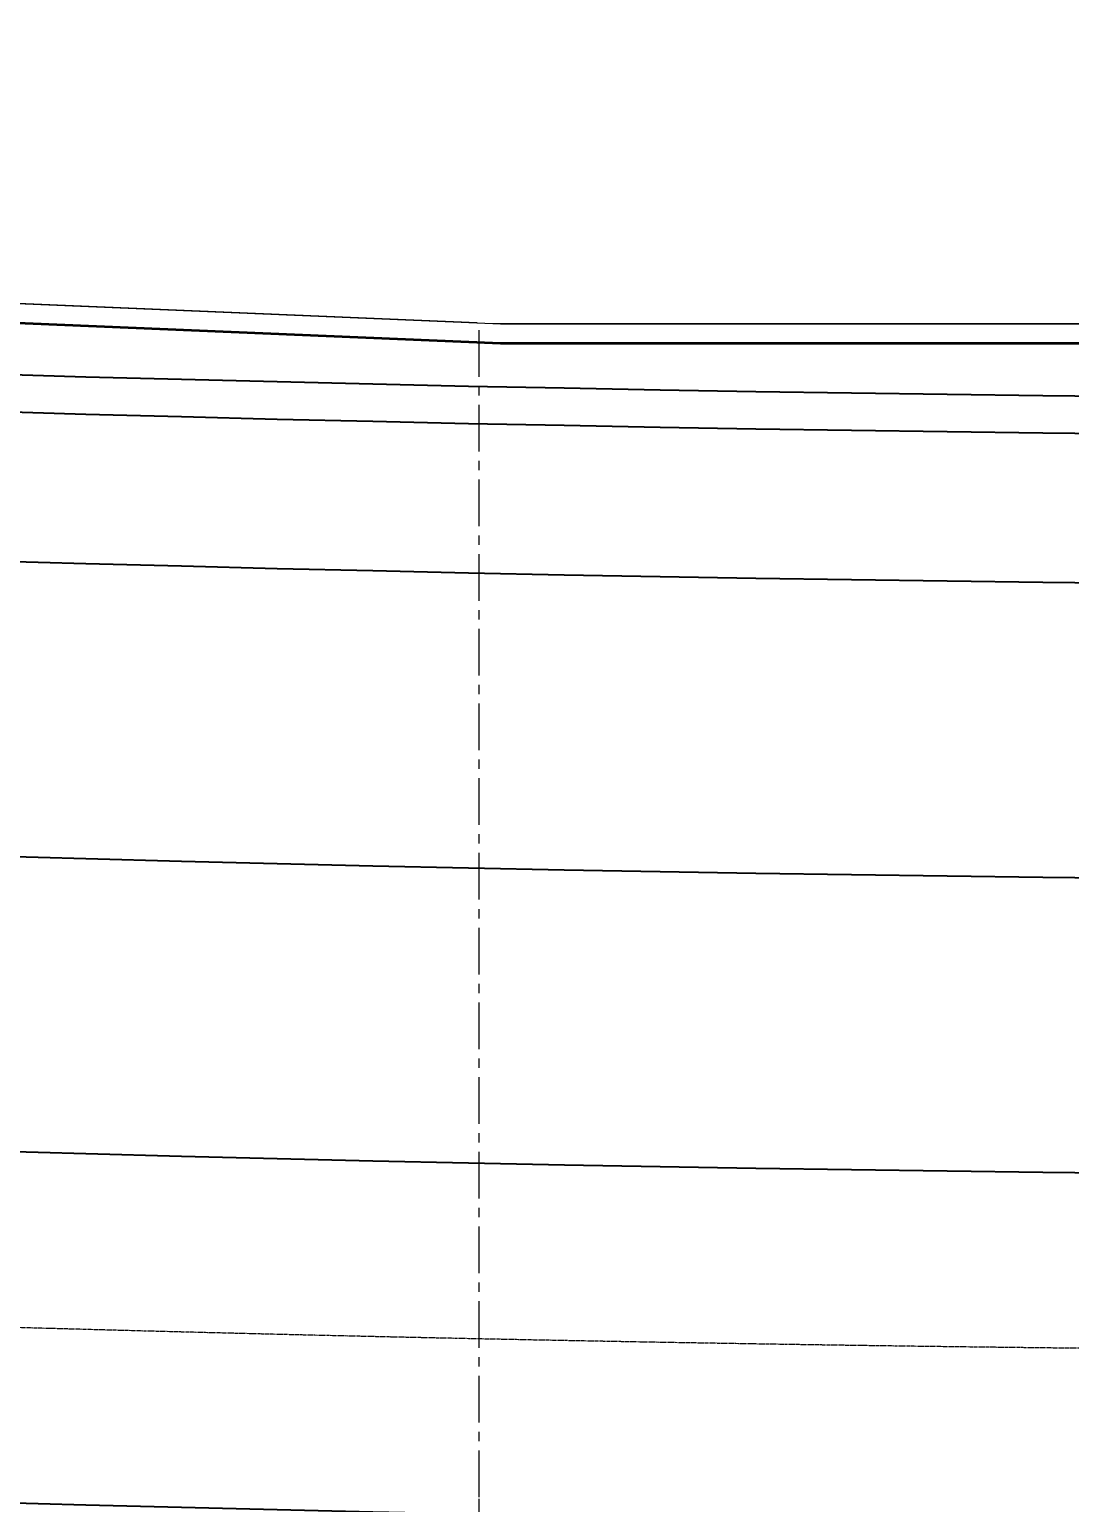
# Model space of a CAD drawing. Header units: millimetres. Extents: x 0 to 285450075, y -3000605 to 8125189010.
# Drawn here: x 6830529 to 6844456, y -999226 to -979499 of the extents above; entities that cross this region are included whole.
import ezdxf
from ezdxf import colors
from ezdxf.entities.mleader import LeaderData, LeaderLine
from ezdxf.math import Vec2, Vec3

# ---------------------------------------------------------------- set-up
doc = ezdxf.new("R2010")
doc.units = ezdxf.units.MM
doc.set_wipeout_variables(frame=1)
for name, pattern in [('CENTER', [50.8, 31.75, -6.35, 6.35, -6.35]), ('невидимая', [9.525, 6.35, -3.175]), ('осевая', [2, 1.25, -0.25, 0.25, -0.25])]:
    doc.linetypes.add(name, pattern=pattern)
for name, color, linetype, lineweight in [('1-Бетон', 106, 'Continuous', 35), ('1-Оси', 1, 'CENTER', 20), ('ИС_Выноски', 3, 'Continuous', 18), ('ИС_Ось', 3, 'осевая', 18)]:
    doc.layers.add(name, color=color, linetype=linetype, lineweight=lineweight)
doc.layers.add('_Defpoints', color=8, linetype='Continuous', plot=False)
doc.layers.add('Оси_Невидимые', color=5, linetype='Continuous', plot=False)
doc.layers.add('ИС_Невидимая', color=4, linetype='невидимая')
doc.layers.add('Штриховая', color=7, linetype='Continuous')
doc.styles.add('0', font='isocpeur.ttf', dxfattribs={"width": 0.8, "oblique": 15})
doc.styles.add('ISOCPEUR', font='isocpeur.ttf', dxfattribs={"width": 0.8, "oblique": 15, "height": 2.5})
doc.dimstyles.new('М25', dxfattribs={"dimscale": 25, "dimtxt": 2.5, "dimasz": 2, "dimexe": 1, "dimexo": 1, "dimgap": 1, "dimtad": 1, "dimdec": 0, "dimtxsty": '0', "dimblk1": 'OBLIQUE', "dimblk2": 'OBLIQUE', "dimsah": 1, "dimcen": 2.5, "dimdle": 1, "dimclrd": 256, "dimclre": 256, "dimclrt": 256, "dimaunit": 1, "dimadec": 0, "dimazin": 0, "dimtfac": 0.75, "dimtdec": 0, "dimtmove": 1, "dimatfit": 2, "dimldrblk": 'OBLIQUE', "dimfxl": 1, "dimtolj": 1, "dimtzin": 0, "dimlwd": -1, "dimlwe": -1, "dimarcsym": 0})

# ---------------------------------------------------------------- blocks, each defined once
blk = doc.blocks.new('_None')
blk = doc.blocks.new('*U1423')
at = {"layer": 'ИС_Невидимая', "ltscale": 20}
blk.add_lwpolyline([(-0.2, -0.2), (0.2, -0.2), (0.2, 0.2), (-0.2, 0.2), (-0.2, -0.2)], dxfattribs=at)
at = {"layer": 'ИС_Ось', "ltscale": 50}
for points in [[(0, -0.25), (0, 0.25)], [(-0.25, 0), (0.25, 0)]]:
    blk.add_lwpolyline(points, dxfattribs=at)
blk = doc.blocks.new('*U1424')
at = {"color": 0, "linetype": 'ByBlock', "lineweight": -2, "transparency": 16777216}
for p in [(0, 0), (1.2, 0), (2.4, 0), (3.6, 0), (0, -1.5), (1.2, -1.5), (2.4, -1.5), (3.6, -1.5), (0, -3), (1.2, -3), (2.4, -3), (3.6, -3), (0, -4.5), (1.2, -4.5), (2.4, -4.5), (3.6, -4.5), (0, -6), (1.2, -6), (2.4, -6), (3.6, -6), (0, -7.5), (1.2, -7.5), (2.4, -7.5), (3.6, -7.5), (0, -9), (1.2, -9), (2.4, -9), (3.6, -9), (0, -10.5), (1.2, -10.5), (2.4, -10.5), (3.6, -10.5), (0, -12), (1.2, -12), (2.4, -12), (3.6, -12), (0, -13.5), (1.2, -13.5), (2.4, -13.5), (3.6, -13.5)]:
    blk.add_blockref('*U1423', p, dxfattribs=at)
blk = doc.blocks.new('св поле кальм пл')
at = {"layer": 'Штриховая'}
h = blk.add_hatch(dxfattribs=at)
h.set_pattern_fill('ANSI31', color=256, scale=0.03)
h.set_pattern_definition([(176.87772, (73.07847, -25.74427), (-0.00518798, -0.09510861), [])])
h.paths.add_polyline_path([(-2.37, -1.588), (-2.637, -1.29), (-2.339, -1.023), (-2.072, -1.321)])
h = blk.add_hatch(dxfattribs=at)
h.set_pattern_fill('ANSI31', color=256, scale=0.03)
h.set_pattern_definition([(176.87772, (77.2301, -23.63383), (-0.00518798, -0.09510861), [])])
h.paths.add_polyline_path([(-4.92, -5.486), (-5.187, -5.188), (-4.889, -4.921), (-4.622, -5.219)])
h = blk.add_hatch(dxfattribs=at)
h.set_pattern_fill('ANSI31', color=256, scale=0.03)
h.set_pattern_definition([(176.87772, (80.8965, -18.7351), (-0.00518798, -0.09510861), [])])
h.paths.add_polyline_path([(-10.188, -8.597), (-10.455, -8.299), (-10.157, -8.032), (-9.89, -8.33)])
at = {"layer": 'ИС_Невидимая', "ltscale": 0.1}
blk.add_lwpolyline([(-9.726, -11.809), (1.07, -2.13), (-2.001, 1.295), (-12.797, -8.384), (-9.726, -11.809)], dxfattribs=at)
at = {"layer": 'ИС_Ось', "color": 1, "ltscale": 500}
blk.add_line((0.467, -0.521), (-0.467, 0.521), dxfattribs=at)
blk.add_line((0.467, -0.521), (-0.467, 0.521), dxfattribs=at)
at = {"layer": 'ИС_Ось', "color": 1, "lineweight": 40, "ltscale": 2, "true_color": 0xff0000, "flags": 128}
blk.add_lwpolyline([(34.634, -46.806, 0.046583), (-64.636, 63.963, 0.046583)], format="xyb", dxfattribs=at)
at = {"layer": 'ИС_Ось', "color": 1, "ltscale": 500}
for points in [[(-0.075, -0.068), (-11.262, -10.097)], [(-4.328, -6.969), (-7.398, -3.544)]]:
    blk.add_lwpolyline(points, dxfattribs=at)
at = {"color": 1, "rotation": 131.8774809}
blk.add_blockref('*U1424', (-9.688, -11.103), dxfattribs=at)
blk = doc.blocks.new('б33 план')
at = {"layer": '1-Бетон'}
blk.add_lwpolyline([(1400, 700), (31600, 700), (31600, -700), (1400, -700)], close=True, dxfattribs=at)
blk.add_lwpolyline([(31600, 310), (33000, 310), (33000, -310), (31600, -310)], dxfattribs=at)
at = {"layer": 'ИС_Ось', "color": 3, "ltscale": 20}
for points in [[(32600, 310), (32600, -310)], [(0, 0), (33000, 0)]]:
    blk.add_lwpolyline(points, dxfattribs=at)
blk = doc.blocks.new('*U1595')
blk.add_blockref('б33 план', (-16500, 0))
blk = doc.blocks.new('*U1596')
at = {"layer": '_Defpoints', "color": 0, "linetype": 'ByBlock', "lineweight": -2, "transparency": 16777216}
for p in [(0, 13500), (0, 11250), (0, 9000), (0, 6750), (0, 4500), (0, 2250), (0, 0)]:
    blk.add_blockref('*U1595', p, dxfattribs=at)
blk = doc.blocks.new('*U1601')
at = {"rotation": 182.4098864728825}
blk.add_blockref('б33 план', (16485, 694), dxfattribs=at)
blk = doc.blocks.new('*U1602')
at = {"layer": '_Defpoints', "color": 0, "linetype": 'ByBlock', "lineweight": -2, "transparency": 16777216}
for p in [(0, 0), (0, -2252), (0, -4504), (0, -6756), (0, -9008), (0, -11260), (0, -13512)]:
    blk.add_blockref('*U1601', p, dxfattribs=at)
blk = doc.blocks.new('*U1381')
at = {"layer": 'ИС_Ось', "ltscale": 500}
blk.add_lwpolyline([(0, 500), (0, -1000)], dxfattribs=at)
blk = doc.blocks.new('*U1382')
at = {"color": 0, "linetype": 'ByBlock', "lineweight": -2, "transparency": 16777216}
for p in [(0, 0), (4200, 0), (8400, 0)]:
    blk.add_blockref('*U1381', p, dxfattribs=at)
blk = doc.blocks.new('*U1387')
at = {"layer": '1-Бетон'}
blk.add_circle((0, 0), 750, dxfattribs=at)
blk = doc.blocks.new('*U1388')
at = {"layer": '1-Бетон', "color": 0, "linetype": 'ByBlock', "lineweight": -2, "transparency": 16777216}
for p in [(0, 0), (4200, 0), (8400, 0)]:
    blk.add_blockref('*U1387', p, dxfattribs=at)
blk = doc.blocks.new('*U1385')
at = {"layer": 'ИС_Ось', "ltscale": 500}
blk.add_line((0, -725), (0, 725), dxfattribs=at)
blk = doc.blocks.new('*U1386')
at = {"layer": '1-Бетон', "color": 0, "linetype": 'ByBlock', "lineweight": -2, "transparency": 16777216}
for p in [(0, 0), (2250, 0), (4500, 0), (6750, 0), (9000, 0), (11250, 0), (13500, 0)]:
    blk.add_blockref('*U1385', p, dxfattribs=at)
blk = doc.blocks.new('_OBLIQUE')
at = {"color": 0, "linetype": 'ByBlock', "lineweight": -2}
blk.add_line((0.5, 0.5), (-0.5, -0.5), dxfattribs=at)
blk = doc.blocks.new('*D1610')
at = {"layer": '_Defpoints', "color": 2, "transparency": 16777216}
for p, q in [((6835772, -983913), (6837322, -983913)), ((6835797, -984126), (6835797, -983888)), ((6837297, -984126), (6837297, -983888))]:
    blk.add_line(p, q, dxfattribs=at)
at = {"layer": 'Defpoints', "color": 0, "transparency": 16777216}
for p in [(6837297, -983913), (6835797, -984151), (6837297, -984151)]:
    blk.add_point(p, dxfattribs=at)
at = {"layer": '_Defpoints', "color": 2, "transparency": 16777216, "xscale": 50, "yscale": 50, "zscale": 50, "rotation": 180}
blk.add_blockref('_OBLIQUE', (6835797, -983913), dxfattribs=at)
at = {"layer": '_Defpoints', "color": 2, "transparency": 16777216, "xscale": 50, "yscale": 50, "zscale": 50}
blk.add_blockref('_OBLIQUE', (6837297, -983913), dxfattribs=at)
at = {"layer": '_Defpoints', "color": 2, "transparency": 16777216, "insert": (6836547, -983857), "char_height": 62.5, "attachment_point": 5, "style": '0'}
blk.add_mtext('\\A1;1500', dxfattribs=at)
blk = doc.blocks.new('*D1613')
at = {"layer": '_Defpoints', "color": 2, "transparency": 16777216}
for p, q in [((6835673, -984126), (6835673, -984976)), ((6835772, -984151), (6835648, -984151)), ((6835772, -984951), (6835648, -984951))]:
    blk.add_line(p, q, dxfattribs=at)
at = {"layer": 'Defpoints', "color": 0, "transparency": 16777216}
for p in [(6835797, -984151), (6835673, -984951), (6835797, -984951)]:
    blk.add_point(p, dxfattribs=at)
at = {"layer": '_Defpoints', "color": 2, "transparency": 16777216, "xscale": 50, "yscale": 50, "zscale": 50}
for p, rotation in [((6835673, -984151), 90), ((6835673, -984951), 270)]:
    blk.add_blockref('_OBLIQUE', p, dxfattribs=dict(at, rotation=rotation))
at = {"layer": '_Defpoints', "color": 2, "transparency": 16777216, "insert": (6835617, -984551), "char_height": 62.5, "attachment_point": 5, "rotation": 90, "style": '0'}
blk.add_mtext('\\A1;800', dxfattribs=at)
blk = doc.blocks.new('мост план кальмиус')
at = {"layer": 'ИС_Выноски'}
ml = blk.add_multileader_mtext('Standard', dxfattribs=at)
ml.set_content('Ось опоры ОП3 \\PПК 70+38,14', color=256, style='ISOCPEUR')
ml.set_leader_properties(color=256, linetype='ByLayer')
ml.set_arrow_properties(name='NONE')
ml.build(insert=Vec2(0, 0))
ml.multileader.update_dxf_attribs({"text_left_attachment_type": 6, "text_right_attachment_type": 6, "dogleg_length": 0.36, "arrow_head_size": 600, "scale": 200})
ctx = ml.context
ctx.base_point, ctx.scale, ctx.char_height, ctx.arrow_head_size, ctx.landing_gap_size, ctx.plane_origin, ctx.plane_x_axis, ctx.plane_y_axis = Vec3(-16527, -29664), 200, 1200, 600, 125, Vec3(-9531, -10789), Vec3(0, 1), Vec3(-1, 0)
ctx.left_attachment, ctx.right_attachment, ctx.text_align_type = 6, 6, 1
notes = []
notes.append((ctx, [(1, (1, 1, 0), (-16527, -19970), (0, -1), 161, [(1, [(-16527, -17625)], 0, [])])]))
ctx.mtext.insert, ctx.mtext.text_direction, ctx.mtext.rotation, ctx.mtext.width, ctx.mtext.alignment, ctx.mtext.flow_direction = Vec3(-17967, -24898), Vec3(0, 1), 1.570796, 11378.47, 2, 5
for ctx, leaders in notes:
    for number, flags, end, landing, length, lines in leaders:
        leader = LeaderData()
        leader.index, (leader.has_last_leader_line, leader.has_dogleg_vector, leader.attachment_direction) = number, flags
        leader.last_leader_point, leader.dogleg_vector, leader.dogleg_length = Vec3(end), Vec3(landing), length
        for number, points, colour, breaks in lines:
            line = LeaderLine()
            line.index, line.vertices, line.color, line.breaks = number, Vec3.list(points), colors.encode_raw_color(colour), breaks
            leader.lines.append(line)
        ctx.leaders.append(leader)

msp = doc.modelspace()

# ---------------------------------------------------------------- block references
at = {"layer": '1-Бетон'}
msp.add_blockref('мост план кальмиус', (6853073.53, -668947.9294), dxfattribs=at)

# ---------------------------------------------------------------- next in the draw order: wipeouts: each hides what was drawn before it
at = {"color": 8}
msp.add_wipeout([(6768146.3097, -978452.2956), (6769048.6564, -961015.3084), (6783187.5049, -961781.2873), (6789822.7458, -963737.0491), (6792342.912, -965214.8884), (6794739.7683, -967147.551), (6796710.6059, -969287.4967), (6798972.3476, -972827.3011), (6799559.9796, -974108.9321), (6800548.503, -976914.5145), (6800941.7004, -979218.8678), (6801110.74, -979997.8709), (6801120.5061, -981796.831), (6804390.1165, -982085.6506), (6836572.2504, -983450.5447), (6869572.2504, -983450.5447), (6901754.4595, -982085.6474), (6905023.9531, -981804.7735), (6905066.0502, -980597.4803), (6905502.0348, -977530.3976), (6905836.8725, -976224.572), (6906301.8392, -974824.7602), (6906836.2075, -973530.8944), (6908001.4257, -971333.8355), (6909028.3112, -969814.4105), (6910334.0834, -968233.0587), (6911442.0934, -967112.5086), (6912930.3851, -965848.9276), (6914839.8805, -964546.3737), (6917472.6578, -963213.4109), (6919816.687, -962398.7338), (6921680.2024, -961970.2541), (6926079.0569, -961585.7451), (6928443.0065, -961463.3425), (6934039.5783, -961173.5584), (6937094.9562, -961015.4456), (6937997.2999, -978452.3736), (6935048.5606, -978710.3549), (6934997.2999, -979477.6647), (6934997.2999, -1010517.7816), (6938076.1091, -1011011.4017), (6939499.5864, -1025244.1742), (6935229.2288, -1026331.1774), (6925163.4174, -1028893.3914), (6923755.4876, -1029145.5767), (6921718.033, -1029263.7421), (6920233.0857, -1029193.3899), (6918530.1655, -1028948.1245), (6916228.9581, -1028322.1787), (6914714.2546, -1027707.4008), (6912904.3003, -1026728.5668), (6912279.1687, -1026319.4822), (6910685.2828, -1025077.183), (6909023.4567, -1023389.608), (6907665.7331, -1021562.4175), (6906708.703, -1019862.9969), (6906402.7215, -1019200.9213), (6905935.1306, -1018005.5191), (6905293.8852, -1015596.2436), (6905206.1161, -1014166.2599), (6905028.0605, -1013366.5238), (6903674.8508, -1013482.7746), (6869967.3041, -1014901.366), (6836572.2504, -1014901.366), (6802469.65, -1013482.7746), (6801116.1257, -1013366.4968), (6800854.2013, -1015365.2679), (6800622.5774, -1016630.0071), (6800429.5955, -1017568.6937), (6800094.3046, -1018402.4682), (6799687.9012, -1019449.7387), (6798997.9913, -1020899.8331), (6798723.7173, -1021398.3652), (6797540.3763, -1023215.9162), (6796263.3431, -1024762.5789), (6795034.1398, -1025977.2907), (6793683.2088, -1027081.8702), (6793683.2088, -1027081.8702), (6792785.7279, -1027707.1746), (6791392.4257, -1028533.0145), (6790131.1603, -1029147.2596), (6788647.964, -1029726.1122), (6789075.2541, -1029574.3614), (6787677.8197, -1030027.7751), (6786389.863, -1030340.33), (6787314.6698, -1030125.8509), (6785757.9039, -1030458.4502), (6784295.0671, -1030645.8842), (6783091.4533, -1030711.9801), (6783361.4201, -1030704.0052), (6781782.7975, -1030694.6795), (6780487.8251, -1030585.8443), (6778079.4504, -1030205.9322), (6765323.2033, -1028097.3841), (6768146.3097, -1011018.2187), (6770886.3356, -1011257.9399), (6771146.3097, -1010517.7816), (6771146.3097, -979477.6647), (6771212.5481, -978720.5567)], dxfattribs=at).dxf.layer = '1-Бетон'

# ---------------------------------------------------------------- next in the draw order: linework, layer by layer
at = {"layer": '1-Бетон'}
for points in [[(6779525.5592, -979949.6028), (6804390.0413, -982085.6474), (6836841.2633, -983451.366), (6869303.2375, -983451.366), (6901754.4595, -982085.6474), (6926618.9416, -979949.6028)], [(6804966.611, -982510.2666), (6835140.411, -983780.1392)]]:
    msp.add_lwpolyline(points, dxfattribs=at)
at = {"layer": '1-Бетон', "color": 4}
for points in [[(6837971.8121, -984451.366), (6869324.2708, -984451.366), (6901818.31, -983083.8454), (6926618.9416, -980953.286)], [(6837971.8121, -984951.366), (6869334.7875, -984951.366), (6901850.2353, -983582.9444), (6926618.9416, -981455.1277)], [(6836522.2504, -983437.9402), (6803551.425, -982050.354), (6803551.425, -1013528.3014), (6836177.1966, -1014901.366), (6836522.2504, -1014900.5447), (6836522.2504, -983437.9402)], [(6836572.2504, -983450.5447), (6869572.2504, -983450.5447), (6869572.2504, -1014900.5447), (6836572.2504, -1014900.5447), (6836572.2504, -983450.5447)], [(6869572.2504, -983450.5447), (6836572.2504, -983450.5447)], [(6803393.0175, -985409.3653), (6836509.1209, -986803.08)], [(6836522.2504, -997029.41), (6803550.4091, -995666.4412)], [(6836573.0954, -997030.3507), (6869571.34, -997030.4617)]]:
    msp.add_lwpolyline(points, dxfattribs=at)
at = {"layer": '1-Бетон', "color": 3}
msp.add_lwpolyline([(6835546.1624, -983801.7216), (6835546.1624, -998801.7216), (6837546.2285, -998801.7216), (6837546.2285, -983801.7216)], close=True, dxfattribs=at)
at = {"layer": '1-Бетон', "color": 5}
for points in [[(6835796.8121, -984951.366), (6837296.8121, -984951.366), (6837296.8121, -984151.366), (6835796.8121, -984151.366), (6835796.8121, -984951.366)], [(6835968.126, -984315.4164), (6835951.3068, -984715.0627), (6836251.0414, -984727.6771), (6836267.8607, -984328.0308), (6835968.126, -984315.4164)], [(6836821.8121, -984351.366), (6836821.8121, -984751.366), (6837121.8121, -984751.366), (6837121.8121, -984351.366), (6836821.8121, -984351.366)], [(6835796.8121, -987203.366), (6837296.8121, -987203.366), (6837296.8121, -986403.366), (6835796.8121, -986403.366), (6835796.8121, -987203.366)], [(6835968.126, -986567.4164), (6835951.3068, -986967.0627), (6836251.0414, -986979.6771), (6836267.8607, -986580.0308), (6835968.126, -986567.4164)], [(6836821.8121, -986603.366), (6836821.8121, -987003.366), (6837121.8121, -987003.366), (6837121.8121, -986603.366), (6836821.8121, -986603.366)], [(6835796.8121, -989455.366), (6837296.8121, -989455.366), (6837296.8121, -988655.366), (6835796.8121, -988655.366), (6835796.8121, -989455.366)], [(6835968.126, -988819.4164), (6835951.3068, -989219.0627), (6836251.0414, -989231.6771), (6836267.8607, -988832.0308), (6835968.126, -988819.4164)], [(6836821.8121, -988855.366), (6836821.8121, -989255.366), (6837121.8121, -989255.366), (6837121.8121, -988855.366), (6836821.8121, -988855.366)], [(6835796.8121, -991707.366), (6837296.8121, -991707.366), (6837296.8121, -990907.366), (6835796.8121, -990907.366), (6835796.8121, -991707.366)], [(6835968.126, -991071.4164), (6835951.3068, -991471.0627), (6836251.0414, -991483.6771), (6836267.8607, -991084.0308), (6835968.126, -991071.4164)], [(6836821.8121, -991107.366), (6836821.8121, -991507.366), (6837121.8121, -991507.366), (6837121.8121, -991107.366), (6836821.8121, -991107.366)], [(6835796.8121, -993959.366), (6837296.8121, -993959.366), (6837296.8121, -993159.366), (6835796.8121, -993159.366), (6835796.8121, -993959.366)], [(6835968.126, -993323.4164), (6835951.3068, -993723.0627), (6836251.0414, -993735.6771), (6836267.8607, -993336.0308), (6835968.126, -993323.4164)], [(6836821.8121, -993359.366), (6836821.8121, -993759.366), (6837121.8121, -993759.366), (6837121.8121, -993359.366), (6836821.8121, -993359.366)], [(6835796.8121, -996211.366), (6837296.8121, -996211.366), (6837296.8121, -995411.366), (6835796.8121, -995411.366), (6835796.8121, -996211.366)], [(6835968.126, -995575.4164), (6835951.3068, -995975.0627), (6836251.0414, -995987.6771), (6836267.8607, -995588.0308), (6835968.126, -995575.4164)], [(6836821.8121, -995611.366), (6836821.8121, -996011.366), (6837121.8121, -996011.366), (6837121.8121, -995611.366), (6836821.8121, -995611.366)], [(6835796.8121, -998463.366), (6837296.8121, -998463.366), (6837296.8121, -997663.366), (6835796.8121, -997663.366), (6835796.8121, -998463.366)], [(6835968.126, -997827.4164), (6835951.3068, -998227.0627), (6836251.0414, -998239.6771), (6836267.8607, -997840.0308), (6835968.126, -997827.4164)], [(6836821.8121, -997863.366), (6836821.8121, -998263.366), (6837121.8121, -998263.366), (6837121.8121, -997863.366), (6836821.8121, -997863.366)]]:
    msp.add_lwpolyline(points, dxfattribs=at)
at = {"layer": '1-Бетон', "elevation": -5778.159}
msp.add_lwpolyline([(6835346.8762, -986702.0553), (6835346.8762, -995901.9915, 0.9958479419), (6837746.8762, -995901.9915), (6837746.8762, -986702.0553, 0.9958479419)], format="xyb", close=True, dxfattribs=at)
at = {"layer": '1-Бетон', "color": 1}
msp.add_arc((6853073.4951, -197199.2175), 800001.3732, 266.0847156566, 273.246619114, dxfattribs=at)
at = {"layer": '1-Оси', "color": 1, "ltscale": 20}
msp.add_lwpolyline([(6926618.9416, -995730.798), (6902746.4591, -997781.6225), (6869622.2208, -999176.3672), (6836502.7045, -999175.543), (6803398.0417, -997781.6225), (6779525.5592, -995730.798)], dxfattribs=at)
at = {"layer": '_Defpoints', "color": 2}
for points in [[(6835824.5659, -984159.2419), (6835795.1322, -984858.6228), (6836394.6016, -984883.8516), (6836424.0352, -984184.4707)], [(6836671.8121, -984201.366), (6836671.8121, -984901.366), (6837271.8121, -984901.366), (6837271.8121, -984201.366)]]:
    msp.add_lwpolyline(points, close=True, dxfattribs=at)
at = {"layer": 'ИС_Ось', "color": 1, "ltscale": 500}
msp.add_line((6835846.8121, -999176.366), (6837246.8121, -999176.366), dxfattribs=at)
msp.add_line((6835846.8121, -999176.366), (6837246.8121, -999176.366), dxfattribs=at)
at = {"layer": 'ИС_Ось', "ltscale": 50}
for points in [[(6835047.0118, -984802.3175), (6835047.0118, -984302.3175)], [(6836547.0118, -984802.3175), (6836547.0118, -984302.3175)], [(6838046.6116, -984802.3175), (6838046.6116, -984302.3175)], [(6834797.0118, -984552.3175), (6835297.0118, -984552.3175)], [(6836297.0118, -984552.3175), (6836797.0118, -984552.3175)], [(6838296.6116, -984552.3175), (6837796.6116, -984552.3175)], [(6835047.0118, -986302.3175), (6835047.0118, -985802.3175)], [(6836547.0118, -986302.3175), (6836547.0118, -985802.3175)], [(6838046.6116, -986302.3175), (6838046.6116, -985802.3175)], [(6834797.0118, -986052.3175), (6835297.0118, -986052.3175)], [(6836297.0118, -986052.3175), (6836797.0118, -986052.3175)], [(6838296.6116, -986052.3175), (6837796.6116, -986052.3175)], [(6835047.0122, -987802.4329), (6835047.0122, -987302.4329)], [(6836547.0122, -987802.4329), (6836547.0122, -987302.4329)], [(6838046.612, -987802.4329), (6838046.612, -987302.4329)], [(6834797.0122, -987552.4329), (6835297.0122, -987552.4329)], [(6836297.0122, -987552.4329), (6836797.0122, -987552.4329)], [(6838296.612, -987552.4329), (6837796.612, -987552.4329)], [(6835047.0122, -989302.4329), (6835047.0122, -988802.4329)], [(6836547.0122, -989302.4329), (6836547.0122, -988802.4329)], [(6838046.612, -989302.4329), (6838046.612, -988802.4329)], [(6834797.0122, -989052.4329), (6835297.0122, -989052.4329)], [(6836297.0122, -989052.4329), (6836797.0122, -989052.4329)], [(6838296.612, -989052.4329), (6837796.612, -989052.4329)], [(6835047.0122, -990802.4329), (6835047.0122, -990302.4329)], [(6836547.0122, -990802.4329), (6836547.0122, -990302.4329)], [(6838046.612, -990802.4329), (6838046.612, -990302.4329)], [(6834797.0122, -990552.4329), (6835297.0122, -990552.4329)], [(6836297.0122, -990552.4329), (6836797.0122, -990552.4329)], [(6838296.612, -990552.4329), (6837796.612, -990552.4329)], [(6835047.0122, -992302.4329), (6835047.0122, -991802.4329)], [(6836547.0122, -992302.4329), (6836547.0122, -991802.4329)], [(6838046.612, -992302.4329), (6838046.612, -991802.4329)], [(6834797.0122, -992052.4329), (6835297.0122, -992052.4329)], [(6836297.0122, -992052.4329), (6836797.0122, -992052.4329)], [(6838296.612, -992052.4329), (6837796.612, -992052.4329)], [(6835047.0118, -993802.3175), (6835047.0118, -993302.3175)], [(6836547.0118, -993802.3175), (6836547.0118, -993302.3175)], [(6838046.6116, -993802.3175), (6838046.6116, -993302.3175)], [(6834797.0118, -993552.3175), (6835297.0118, -993552.3175)], [(6836297.0118, -993552.3175), (6836797.0118, -993552.3175)], [(6838296.6116, -993552.3175), (6837796.6116, -993552.3175)], [(6835047.0118, -995302.3175), (6835047.0118, -994802.3175)], [(6836547.0118, -995302.3175), (6836547.0118, -994802.3175)], [(6838046.6116, -995302.3175), (6838046.6116, -994802.3175)], [(6834797.0118, -995052.3175), (6835297.0118, -995052.3175)], [(6836297.0118, -995052.3175), (6836797.0118, -995052.3175)], [(6838296.6116, -995052.3175), (6837796.6116, -995052.3175)], [(6835046.5113, -996802.4329), (6835046.5113, -996302.4329)], [(6836546.5113, -996802.4329), (6836546.5113, -996302.4329)], [(6838046.1111, -996802.4329), (6838046.1111, -996302.4329)], [(6834796.5113, -996552.4329), (6835296.5113, -996552.4329)], [(6836296.5113, -996552.4329), (6836796.5113, -996552.4329)], [(6838296.1111, -996552.4329), (6837796.1111, -996552.4329)], [(6835047.0118, -998302.3175), (6835047.0118, -997802.3175)], [(6836547.0118, -998302.3175), (6836547.0118, -997802.3175)], [(6838046.6116, -998302.3175), (6838046.6116, -997802.3175)], [(6834797.0118, -998052.3175), (6835297.0118, -998052.3175)], [(6836297.0118, -998052.3175), (6836797.0118, -998052.3175)], [(6838296.6116, -998052.3175), (6837796.6116, -998052.3175)]]:
    msp.add_lwpolyline(points, dxfattribs=at)
at = {"layer": 'ИС_Ось', "ltscale": 500, "elevation": 5778.159}
msp.add_lwpolyline([(6836121.8121, -984201.366), (6836121.8121, -998401.366)], dxfattribs=at)
at = {"layer": 'ИС_Ось', "ltscale": 500}
msp.add_lwpolyline([(6836971.8121, -984201.366), (6836971.8121, -998401.366)], dxfattribs=at)
at = {"layer": 'ИС_Ось', "color": 1, "ltscale": 500}
msp.add_lwpolyline([(6833846.8121, -991301.7216), (6839246.8121, -991301.7216)], dxfattribs=at)

# ---------------------------------------------------------------- next in the draw order: block references
at = {"xscale": -1, "rotation": 90}
msp.add_blockref('*U1382', (6836296.8121, -987101.7216), dxfattribs=at)
at = {"layer": '1-Бетон', "color": 1, "xscale": 999.9999999999981, "yscale": 999.9999999999981, "zscale": 999.9999999999981, "rotation": 228.1225190970572}
msp.add_blockref('св поле кальм пл', (6836546.8121, -999176.366), dxfattribs=at)
at = {"layer": '1-Бетон', "xscale": -1, "rotation": 90}
for name, p in [('*U1386', (6836546.8121, -984551.366)), ('*U1388', (6836546.8121, -987101.7216))]:
    msp.add_blockref(name, p, dxfattribs=at)
at = {"layer": '_Defpoints', "xscale": -1}
msp.add_blockref('*U1602', (6820023.8227, -983844.5731), dxfattribs=at)
at = {"layer": '_Defpoints', "rotation": 180}
msp.add_blockref('*U1596', (6853071.8121, -984551.366), dxfattribs=at)

# ---------------------------------------------------------------- next in the draw order: dimensions: what is measured, and where the dimension line sits
at = {"layer": '_Defpoints', "color": 2}
for base, p2, angle, picture, middle in [((6837296.8121, -983912.8816), (6837296.8121, -984151.366), 0.00002421, '*D1610', (6836546.8121, -983856.6316)), ((6835673.1996, -984951.366), (6835796.8121, -984951.366), 90.00002423, '*D1613', (6835616.9496, -984551.366))]:
    dim = msp.add_linear_dim(base=base, p1=(6835796.8121, -984151.366), p2=p2, angle=angle, dimstyle='М25', override={"dimclrd": 2, "dimclre": 2, "dimclrt": 2}, dxfattribs=at)
    dim.commit()
    dim.dimension.update_dxf_attribs({"geometry": picture, "text_midpoint": middle})

# ---------------------------------------------------------------- next in the draw order: leaders
at = {"layer": 'ИС_Выноски'}
ml = msp.add_multileader_mtext('Standard', dxfattribs=at)
ml.set_content('Ось опоры ОП3 \\PПК 70+38,14', color=256, style='ISOCPEUR')
ml.set_leader_properties(color=256, linetype='ByLayer')
ml.set_arrow_properties(name='NONE')
ml.build(insert=Vec2(0, 0))
ml.multileader.update_dxf_attribs({"text_left_attachment_type": 6, "text_right_attachment_type": 6, "dogleg_length": 0.36, "arrow_head_size": 600, "scale": 200})
ctx = ml.context
ctx.base_point, ctx.scale, ctx.char_height, ctx.arrow_head_size, ctx.landing_gap_size, ctx.plane_origin, ctx.plane_x_axis, ctx.plane_y_axis = Vec3(6836546.8121, -1026865.0121), 200, 1200, 600, 125, Vec3(6843542.4886, -1007989.3985), Vec3(0, 1), Vec3(-1, 0)
ctx.left_attachment, ctx.right_attachment, ctx.text_align_type = 6, 6, 1
notes = []
notes.append((ctx, [(1, (1, 1, 0), (6836546.8121, -1017170.8923), (0, -1), 161.0417, [(1, [(6836546.8121, -1014825.2369)], 0, [])])]))
ctx.mtext.insert, ctx.mtext.text_direction, ctx.mtext.rotation, ctx.mtext.width, ctx.mtext.alignment, ctx.mtext.flow_direction = Vec3(6835106.8121, -1022098.4731), Vec3(0, 1), 1.5707963268, 11378.466284, 2, 5
for ctx, leaders in notes:
    for number, flags, end, landing, length, lines in leaders:
        leader = LeaderData()
        leader.index, (leader.has_last_leader_line, leader.has_dogleg_vector, leader.attachment_direction) = number, flags
        leader.last_leader_point, leader.dogleg_vector, leader.dogleg_length = Vec3(end), Vec3(landing), length
        for number, points, colour, breaks in lines:
            line = LeaderLine()
            line.index, line.vertices, line.color, line.breaks = number, Vec3.list(points), colors.encode_raw_color(colour), breaks
            leader.lines.append(line)
        ctx.leaders.append(leader)

# ---------------------------------------------------------------- next in the draw order: wipeouts: each hides what was drawn before it
msp.add_wipeout([(6779525.5592, -979949.6028), (6804390.0413, -982085.6474), (6836841.2978, -983450.5447), (6869322.7522, -983450.5447), (6901754.4595, -982085.6474), (6926618.9416, -979949.6028), (6926618.9416, -1011511.7059), (6903674.8508, -1013482.7746), (6869967.3041, -1014901.366), (6836177.1966, -1014901.366), (6802469.65, -1013482.7746), (6779525.5592, -1011511.7059)]).dxf.layer = '1-Бетон'

# ---------------------------------------------------------------- next in the draw order: linework, layer by layer
at = {"layer": '1-Бетон'}
msp.add_lwpolyline([(6779525.5592, -980200.5236), (6804374.0786, -982335.1969), (6836836.0049, -983701.366), (6869308.4959, -983701.366), (6901770.4221, -982335.1969), (6926618.9416, -980200.5236)], dxfattribs=at)
at = {"layer": '1-Оси'}
msp.add_arc((6853073.53, -197200.5588), 800000.0321, 264.1220889675, 275.8776640605, dxfattribs=at)
at = {"layer": 'ИС_Ось', "color": 1, "ltscale": 500}
msp.add_lwpolyline([(6836546.8121, -983527.4951), (6836546.8121, -999176.366), (6836546.8121, -1014825.2369)], dxfattribs=at)
at = {"layer": 'Оси_Невидимые'}
for radius, start, end in [(787250.0321, 264.0265714973, 275.973200589), (787750.0321, 264.0303494553, 275.969385022), (789750.0321, 264.045528359, 275.9542376188), (793700.0321, 264.0752542297, 275.9245062345), (797650.0321, 264.1047446642, 275.8950405433), (802350.0321, 264.1393587588, 275.8603629499)]:
    msp.add_arc((6853073.53, -197200.5588), radius, start, end, dxfattribs=at)

# ---------------------------------------------------------------- next in the draw order: leaders
at = {"layer": 'ИС_Выноски'}
ml = msp.add_multileader_mtext('Standard', dxfattribs=at)
ml.set_content('Ось опоры ОП3 \\PПК 70+38,14', color=256, style='ISOCPEUR')
ml.set_leader_properties(color=256, linetype='ByLayer')
ml.set_arrow_properties(name='NONE')
ml.build(insert=Vec2(0, 0))
ml.multileader.update_dxf_attribs({"text_left_attachment_type": 6, "text_right_attachment_type": 6, "dogleg_length": 0.36, "arrow_head_size": 600, "scale": 200})
ctx = ml.context
ctx.base_point, ctx.scale, ctx.char_height, ctx.arrow_head_size, ctx.landing_gap_size, ctx.plane_origin, ctx.plane_x_axis, ctx.plane_y_axis = Vec3(6836546.8121, -1298612.3506), 200, 1200, 600, 125, Vec3(6843542.4886, -1279736.737), Vec3(0, 1), Vec3(-1, 0)
ctx.left_attachment, ctx.right_attachment, ctx.text_align_type = 6, 6, 1
notes = []
notes.append((ctx, [(1, (1, 1, 0), (6836546.8121, -1288918.2308), (0, -1), 161.0417, [(1, [(6836546.8121, -1286572.5753)], 0, [])])]))
ctx.mtext.insert, ctx.mtext.text_direction, ctx.mtext.rotation, ctx.mtext.width, ctx.mtext.alignment, ctx.mtext.flow_direction = Vec3(6835106.8121, -1293845.8116), Vec3(0, 1), 1.5707963268, 11378.466284, 2, 5
ml = msp.add_multileader_mtext('Standard', dxfattribs=at)
ml.set_content('Ось лестничного \\Pсхода ЛС1', color=256, style='ISOCPEUR')
ml.set_leader_properties(color=256, linetype='ByLayer', lineweight=-1)
ml.set_arrow_properties(name='NONE')
ml.build(insert=Vec2(0, 0))
ml.multileader.update_dxf_attribs({"text_left_attachment_type": 6, "text_right_attachment_type": 6, "dogleg_length": 0.8052, "arrow_head_size": 600, "scale": 50})
ctx = ml.context
ctx.base_point, ctx.scale, ctx.char_height, ctx.arrow_head_size, ctx.landing_gap_size, ctx.plane_origin, ctx.plane_x_axis, ctx.plane_y_axis = Vec3(6770468.1841, -1031219.3336), 50, 1000, 600, 9, Vec3(6760277.4054, -1024955.142), Vec3(0.9866113487, -0.1630890759), Vec3(0.1630890759, 0.9866113487)
ctx.left_attachment, ctx.right_attachment, ctx.text_align_type = 6, 6, 1
notes.append((ctx, [(0, (1, 1, 0), (6770388.7413, -1031206.2015), (0.9866113487, -0.1630890759), 80.5209, [(0, [(6771149.4031, -1027945.5016)], 0, [])])]))
ctx.mtext.insert, ctx.mtext.text_direction, ctx.mtext.rotation, ctx.mtext.width, ctx.mtext.alignment, ctx.mtext.flow_direction = Vec3(6774869.7901, -1030730.6445), Vec3(0.9866113487, -0.1630890759), 6.1193644632, 10468.006023, 2, 5
for ctx, leaders in notes:
    for number, flags, end, landing, length, lines in leaders:
        leader = LeaderData()
        leader.index, (leader.has_last_leader_line, leader.has_dogleg_vector, leader.attachment_direction) = number, flags
        leader.last_leader_point, leader.dogleg_vector, leader.dogleg_length = Vec3(end), Vec3(landing), length
        for number, points, colour, breaks in lines:
            line = LeaderLine()
            line.index, line.vertices, line.color, line.breaks = number, Vec3.list(points), colors.encode_raw_color(colour), breaks
            leader.lines.append(line)
        ctx.leaders.append(leader)

doc.saveas('drawing.dxf')
